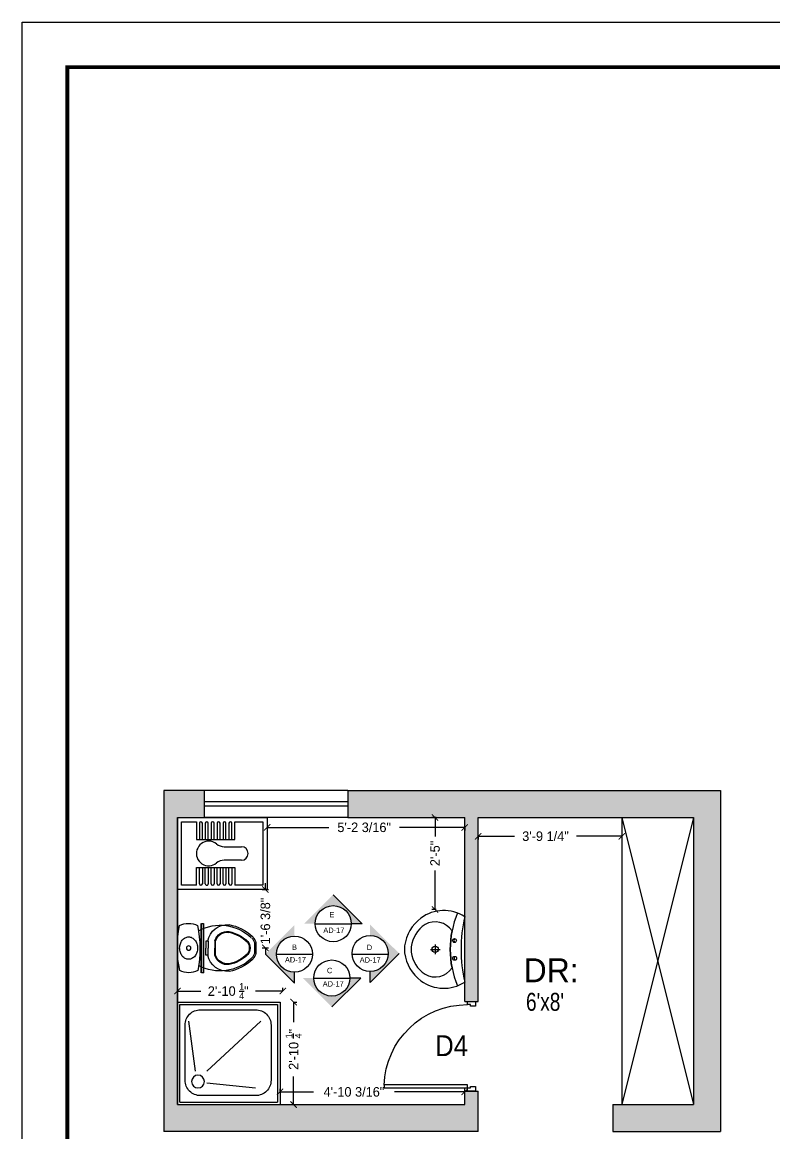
# Model space of a CAD drawing. Extents: x 10753 to 18704, y -5361 to 1140.
# Drawn here: x 12795.7 to 13032.4, y -3687.1 to -3337.2 of the extents above; entities that cross this region are included whole.
import ezdxf

# ---------------------------------------------------------------- set-up
doc = ezdxf.new("R2010")
doc.units = 0
doc.header["$LTSCALE"] = 30
doc.header["$MEASUREMENT"] = 0
doc.header["$PDMODE"] = 3
doc.layers.get('0').update_dxf_attribs({"linetype": 'CONTINUOUS'})
doc.layers.get('DEFPOINTS').update_dxf_attribs({"linetype": 'CONTINUOUS'})
for name, color, linetype in [('DIM', 6, 'CONTINUOUS'), ('DOOR', 4, 'CONTINUOUS'), ('furniture', 9, 'CONTINUOUS'), ('SEAL', 1, 'CONTINUOUS'), ('stairs terrace', 1, 'CONTINUOUS'), ('TEXT', 13, 'CONTINUOUS'), ('TEXTDW', 3, 'CONTINUOUS'), ('WALL', 2, 'CONTINUOUS'), ('Walls Hatch', 51, 'CONTINUOUS'), ('WINDOW', 5, 'CONTINUOUS'), ('WL', 9, 'CONTINUOUS')]:
    doc.layers.add(name, color=color, linetype=linetype)
doc.styles.add('EE', font='eurr____.ttf')
doc.styles.get("Standard").update_dxf_attribs({"font": 'stylu.ttf', "height": 3})
doc.dimstyles.new('D1', dxfattribs={"dimtxt": 6, "dimasz": 5, "dimexe": 1, "dimexo": 2, "dimgap": 1, "dimtad": 1, "dimdec": 4, "dimzin": 3, "dimdsep": 46, "dimlunit": 4, "dimtxsty": 'Standard', "dimcen": 3, "dimclrd": 7, "dimclre": 7, "dimclrt": 2, "dimadec": 0, "dimazin": 0, "dimtfac": 1, "dimtdec": 4, "dimtofl": 0, "dimtmove": 2, "dimatfit": 3, "dimfxl": 1, "dimfrac": 2, "dimtolj": 1, "dimtzin": 1, "dimarcsym": 0})

# ---------------------------------------------------------------- blocks, each defined once
blk = doc.blocks.new('WINDOW')
for p, q in [((12, 0), (0, 0)), ((12, -3.75), (0, -3.75)), ((12, -5.25), (0, -5.25)), ((12, -9), (0, -9))]:
    blk.add_line(p, q)
blk = doc.blocks.new('D1')
for p, q in [((-3, 40.85), (-1.5, 40.85)), ((-3, 1.85), (-3, 40.85)), ((-1.5, 40.85), (-1.5, 1.85)), ((-40.5, 1.88), (-42, 1.88)), ((-42, 1.88), (-42, -1.88)), ((-40.5, 0.38), (-40.5, 1.88)), ((-39.75, 0.38), (-40.5, 0.38)), ((-39.75, -1.88), (-39.75, 0.38)), ((-1.5, 1.85), (-3, 1.85)), ((-2.25, 0.38), (-2.25, -1.88)), ((-1.5, 0.38), (-2.25, 0.38)), ((0, 1.88), (-1.5, 1.88)), ((-1.5, 1.88), (-1.5, 0.38)), ((0, -1.88), (0, 1.88)), ((-42, -1.88), (-39.75, -1.88)), ((-2.25, -1.88), (0, -1.88))]:
    blk.add_line(p, q)
blk.add_arc((-1.5, 1.88), 39, 91.8498, 180)
blk = doc.blocks.new('SHAWER1')
for p, q in [((1, -1), (1, -41)), ((1, -1), (41, -1)), ((2, -2), (2, -40)), ((2, -2), (40, -2)), ((40, -40), (40, -2)), ((41, -41), (41, -1)), ((12.5, -9.5), (31.5, -7.5)), ((8, -14), (5.5, -33.5)), ((12.5, -14), (33.5, -33.5)), ((1, -41), (41, -41)), ((2, -40), (40, -40))]:
    blk.add_line(p, q)
blk.add_lwpolyline([(31.5, -4.5), (10, -4.5, 0.414214), (4, -10.5), (4, -32, 0.414214), (10, -38), (31.5, -38, 0.414214), (37.5, -32), (37.5, -10.5, 0.414214)], format="xyb", close=True)
blk.add_circle((9, -10), 2.5)
blk = doc.blocks.new('W.C')
for p, q in [((1.87, 26.24), (-1.79, 26.26)), ((-3.56, 25.29), (-3.82, 25.06)), ((-3.25, 24.9), (-3.45, 24.72)), ((1.86, 25.74), (-1.79, 25.76)), ((3.89, 25.04), (3.64, 25.27)), ((-2.37, 12.76), (-0.03, 12.75)), ((-2.37, 12.51), (-0.03, 12.5)), ((2.37, 12.49), (0.03, 12.5)), ((0.04, 12.75), (2.37, 12.74)), ((-8.23, 8.82), (-8.23, 8.07)), ((8.27, 8.67), (-8.23, 8.71)), ((-8.23, 8.21), (8.27, 8.17)), ((-8.23, 7.96), (8.27, 7.92)), ((-2.37, 10.26), (-2.38, 9.51)), ((-2.38, 9.51), (-0.04, 9.5)), ((-2.37, 10.26), (-0.04, 10.25)), ((2.36, 10.24), (0.03, 10.25)), ((2.36, 9.49), (0.03, 9.5)), ((2.36, 10.24), (2.36, 9.49)), ((8.27, 8.02), (8.27, 8.77))]:
    blk.add_line(p, q)
blk.add_circle((0.01, 3.75), 0.75)
for centre, radius, start, end in [((-0.02, 20.87), 5.66, 108.1879, 128.73), ((0.07, 20.87), 5.66, 50.9518, 71.494), ((7.64, 14.23), 15.77, 136.6415, 168.8921), ((7.64, 14.23), 15.27, 136.6415, 208.0248), ((7.64, 14.23), 13.52, 136.6415, 166.7954), ((7.64, 14.23), 13.27, 136.6415, 166.7954), ((-0.02, 20.87), 5.16, 108.1879, 128.73), ((-0.02, 20.87), 3.41, 89.6485, 128.73), ((-0.02, 20.87), 3.16, 89.6485, 128.73), ((0.07, 20.87), 3.41, 50.9518, 90.0333), ((0.07, 20.87), 3.16, 50.9518, 90.0333), ((0.07, 20.87), 5.16, 50.9518, 71.494), ((-7.63, 14.28), 13.27, 12.8864, 43.0404), ((-7.63, 14.28), 13.52, 12.8864, 43.0404), ((-7.63, 14.28), 15.27, 331.699, 43.0404), ((-7.63, 14.28), 15.77, 10.7897, 43.0404), ((-1.19, 16.67), 6.59, 174.76, 259.6386), ((-1.19, 16.67), 4.34, 172.1106, 253.2536), ((-1.19, 16.67), 4.09, 171.6346, 253.2536), ((1.21, 16.66), 6.59, 280.0432, 4.9218), ((1.21, 16.66), 4.09, 286.4283, 8.0472), ((1.21, 16.66), 4.34, 286.4283, 7.5712), ((-0.08, -30.37), 37.88, 78.4197, 101.2621), ((-1.86, 3.76), 6.38, 151.7684, 207.9134), ((-1.32, 3.75), 2.42, 152.4673, 179.8409), ((-1.32, 3.75), 2.42, 179.8409, 207.2145), ((-0.68, 3.42), 3.14, 128.5007, 152.4673), ((-0.26, 2.9), 3.81, 108.1746, 128.5007), ((0.01, 2.08), 4.67, 89.8409, 108.1746), ((0.01, 2.08), 4.67, 71.5072, 89.8409), ((0.28, 2.9), 3.81, 51.1811, 71.5072), ((0.7, 3.42), 3.14, 27.2145, 51.1811), ((1.34, 3.75), 2.42, 359.8409, 27.2145), ((1.34, 3.75), 2.42, 332.4673, 359.8409), ((1.89, 3.74), 6.38, 331.7684, 27.9134), ((0.11, 37.87), 37.88, 258.4197, 281.2621), ((-0.68, 4.08), 3.14, 207.2145, 231.1811), ((-0.26, 4.6), 3.81, 231.1811, 251.5072), ((0.02, 5.42), 4.67, 251.5072, 269.8409), ((0.02, 5.42), 4.67, 269.8409, 288.1746), ((0.28, 4.6), 3.81, 288.1746, 308.5007), ((0.7, 4.08), 3.14, 308.5007, 332.4673)]:
    blk.add_arc(centre, radius, start, end)
blk = doc.blocks.new('A$C17367797')
at = {"color": 2}
for p, q in [((13, 8.73), (13, 11.92)), ((11.4, 10.32), (14.59, 10.32))]:
    blk.add_line(p, q, dxfattribs=at)
for points in [[(23.94, 20.16), (2.06, 20.16, 0.313319), (2.54, 5.54, 0.199679), (11.81, 0.07, 0.059042), (14.19, 0.07, 0.199679), (23.46, 5.54, 0.313319)], [(21.3, 6.91, 0.393124), (19.21, 15.96, -0.095727), (6.79, 15.96, 0.393124), (4.7, 6.91, 0.226359), (12.1, 2.33, 0.028741), (13, 2.28, 0.028741), (13.9, 2.33, 0.226359)]]:
    blk.add_lwpolyline(points, format="xyb", close=True)
for centre in [(10.05, 16.76), (15.98, 16.81)]:
    blk.add_circle(centre, 0.647)
blk.add_circle((13, 10.32), 1.06, dxfattribs=at)
for centre, radius, start, end in [((13, 69.54), 50.58, 257.5052, 282.4948), ((13, 48.1), 32.74, 248.1629, 291.8371), ((10.05, 17.72), 1.15, 235.9223, 304.0777), ((15.97, 17.76), 1.15, 236.7204, 304.8758)]:
    blk.add_arc(centre, radius, start, end)
blk = doc.blocks.new('_ArchTick')
at = {"color": 0, "linetype": 'ByBlock', "const_width": 0.15}
blk.add_lwpolyline([(-0.5, -0.5), (0.5, 0.5)], dxfattribs=at)
blk = doc.blocks.new('*D286')
at = {"layer": 'DEFPOINTS', "color": 0, "transparency": 16777216}
for p in [(12872.86, -3585.92), (12935.08, -3587.78), (12872.86, -3590.91)]:
    blk.add_point(p, dxfattribs=at)
at = {"layer": 'DIM', "color": 4, "lineweight": -2, "transparency": 16777216}
for p, q in [((12872.86, -3590.91), (12872.86, -3591.91)), ((12872.86, -3590.91), (12892.26, -3590.91)), ((12935.08, -3590.91), (12914.58, -3590.91)), ((12935.08, -3590.91), (12935.08, -3591.91))]:
    blk.add_line(p, q, dxfattribs=at)
at = {"layer": 'DIM', "color": 4, "lineweight": -2, "transparency": 16777216, "xscale": 2, "yscale": 2, "zscale": 2, "rotation": 180}
blk.add_blockref('_ArchTick', (12872.86, -3590.91), dxfattribs=at)
at = {"layer": 'DIM', "color": 4, "lineweight": -2, "transparency": 16777216, "xscale": 2, "yscale": 2, "zscale": 2}
blk.add_blockref('_ArchTick', (12935.08, -3590.91), dxfattribs=at)
at = {"layer": 'DIM', "color": 4, "transparency": 16777216, "insert": (12903.42, -3590.91), "char_height": 3, "attachment_point": 5}
blk.add_mtext('\\A1;5\'-2 3/16"', dxfattribs=at)
blk = doc.blocks.new('*D287')
at = {"layer": 'DEFPOINTS', "color": 0, "transparency": 16777216}
for p in [(12844.59, -3610.48), (12844.59, -3628.85), (12872.31, -3628.85)]:
    blk.add_point(p, dxfattribs=at)
at = {"layer": 'DIM', "color": 4, "lineweight": -2, "transparency": 16777216}
for p, q in [((12871.31, -3610.48), (12873.31, -3610.48)), ((12872.31, -3610.48), (12872.31, -3608.48)), ((12871.31, -3628.85), (12873.31, -3628.85)), ((12872.31, -3628.85), (12872.31, -3630.85))]:
    blk.add_line(p, q, dxfattribs=at)
at = {"layer": 'DIM', "color": 4, "lineweight": -2, "transparency": 16777216, "xscale": 2, "yscale": 2, "zscale": 2}
for p, rotation in [((12872.31, -3610.48), 270), ((12872.31, -3628.85), 90)]:
    blk.add_blockref('_ArchTick', p, dxfattribs=dict(at, rotation=rotation))
at = {"layer": 'DIM', "color": 4, "transparency": 16777216, "insert": (12872.31, -3620.41), "char_height": 3, "attachment_point": 5, "rotation": 90}
blk.add_mtext('\\A1;1\'-6 3/8"', dxfattribs=at)
blk = doc.blocks.new('*D288')
at = {"layer": 'DEFPOINTS', "color": 0, "transparency": 16777216}
for p in [(12876.9, -3645.95), (12881.19, -3645.95), (12876.9, -3678.27)]:
    blk.add_point(p, dxfattribs=at)
at = {"layer": 'DIM', "color": 4, "lineweight": -2, "transparency": 16777216}
for p, q in [((12881.19, -3645.95), (12882.19, -3645.95)), ((12881.19, -3645.95), (12881.19, -3652.27)), ((12881.19, -3678.27), (12881.19, -3669.45)), ((12881.19, -3678.27), (12882.19, -3678.27))]:
    blk.add_line(p, q, dxfattribs=at)
at = {"layer": 'DIM', "color": 4, "lineweight": -2, "transparency": 16777216, "xscale": 2, "yscale": 2, "zscale": 2}
for p, rotation in [((12881.19, -3645.95), 90), ((12881.19, -3678.27), 270)]:
    blk.add_blockref('_ArchTick', p, dxfattribs=dict(at, rotation=rotation))
at = {"layer": 'DIM', "color": 4, "transparency": 16777216, "insert": (12881.19, -3660.86), "char_height": 3, "attachment_point": 5, "rotation": 90}
blk.add_mtext('\\A1;2\'-10 {\\H0.7x;\\S1/4;}"', dxfattribs=at)
blk = doc.blocks.new('*D289')
at = {"layer": 'DEFPOINTS', "color": 0, "transparency": 16777216}
for p in [(12844.59, -3642.49), (12844.59, -3645.95), (12877.8, -3645.95)]:
    blk.add_point(p, dxfattribs=at)
at = {"layer": 'DIM', "color": 4, "lineweight": -2, "transparency": 16777216}
for p, q in [((12844.59, -3642.49), (12844.59, -3641.49)), ((12844.59, -3642.49), (12852, -3642.49)), ((12877.8, -3642.49), (12869.18, -3642.49)), ((12877.8, -3642.49), (12877.8, -3641.49))]:
    blk.add_line(p, q, dxfattribs=at)
at = {"layer": 'DIM', "color": 4, "lineweight": -2, "transparency": 16777216, "xscale": 2, "yscale": 2, "zscale": 2, "rotation": 180}
blk.add_blockref('_ArchTick', (12844.59, -3642.49), dxfattribs=at)
at = {"layer": 'DIM', "color": 4, "lineweight": -2, "transparency": 16777216, "xscale": 2, "yscale": 2, "zscale": 2}
blk.add_blockref('_ArchTick', (12877.8, -3642.49), dxfattribs=at)
at = {"layer": 'DIM', "color": 4, "transparency": 16777216, "insert": (12860.59, -3642.49), "char_height": 3, "attachment_point": 5}
blk.add_mtext('\\A1;2\'-10 {\\H0.7x;\\S1/4;}"', dxfattribs=at)
blk = doc.blocks.new('*D290')
at = {"layer": 'DEFPOINTS', "color": 0, "transparency": 16777216}
for p in [(12925.74, -3587.78), (12935.08, -3587.78), (12935.08, -3616.76)]:
    blk.add_point(p, dxfattribs=at)
at = {"layer": 'DIM', "color": 4, "lineweight": -2, "transparency": 16777216}
for p, q in [((12926.08, -3587.78), (12924.74, -3587.78)), ((12925.74, -3587.78), (12925.74, -3593.73)), ((12925.74, -3616.76), (12925.74, -3604.53)), ((12926.08, -3616.76), (12924.74, -3616.76))]:
    blk.add_line(p, q, dxfattribs=at)
at = {"layer": 'DIM', "color": 4, "lineweight": -2, "transparency": 16777216, "xscale": 2, "yscale": 2, "zscale": 2}
for p, rotation in [((12925.74, -3587.78), 90), ((12925.74, -3616.76), 270)]:
    blk.add_blockref('_ArchTick', p, dxfattribs=dict(at, rotation=rotation))
at = {"layer": 'DIM', "color": 4, "transparency": 16777216, "insert": (12925.74, -3599.13), "char_height": 3, "attachment_point": 5, "rotation": 90}
blk.add_mtext('\\A1;2\'-5"', dxfattribs=at)
blk = doc.blocks.new('*D291')
at = {"layer": 'DEFPOINTS', "color": 0, "transparency": 16777216}
for p in [(12939.32, -3587.78), (12984.56, -3587.78), (12984.56, -3593.71)]:
    blk.add_point(p, dxfattribs=at)
at = {"layer": 'DIM', "color": 4, "lineweight": -2, "transparency": 16777216}
for p, q in [((12939.32, -3593.71), (12939.32, -3594.71)), ((12939.32, -3593.71), (12950.8, -3593.71)), ((12984.56, -3593.71), (12970.27, -3593.71)), ((12984.56, -3593.71), (12984.56, -3594.71))]:
    blk.add_line(p, q, dxfattribs=at)
at = {"layer": 'DIM', "color": 4, "lineweight": -2, "transparency": 16777216, "xscale": 2, "yscale": 2, "zscale": 2, "rotation": 180}
blk.add_blockref('_ArchTick', (12939.32, -3593.71), dxfattribs=at)
at = {"layer": 'DIM', "color": 4, "lineweight": -2, "transparency": 16777216, "xscale": 2, "yscale": 2, "zscale": 2}
blk.add_blockref('_ArchTick', (12984.56, -3593.71), dxfattribs=at)
at = {"layer": 'DIM', "color": 4, "transparency": 16777216, "insert": (12960.53, -3593.71), "char_height": 3, "attachment_point": 5}
blk.add_mtext('\\A1;3\'-9 1/4"', dxfattribs=at)
blk = doc.blocks.new('*D292')
at = {"layer": 'DEFPOINTS', "color": 0, "transparency": 16777216}
for p in [(12876.9, -3674.27), (12876.9, -3678.27), (12935.08, -3678.27)]:
    blk.add_point(p, dxfattribs=at)
at = {"layer": 'DIM', "color": 4, "lineweight": -2, "transparency": 16777216}
for p, q in [((12876.9, -3674.27), (12876.9, -3673.27)), ((12876.9, -3674.27), (12887.44, -3674.27)), ((12935.08, -3674.27), (12912.96, -3674.27)), ((12935.08, -3674.27), (12935.08, -3673.27))]:
    blk.add_line(p, q, dxfattribs=at)
at = {"layer": 'DIM', "color": 4, "lineweight": -2, "transparency": 16777216, "xscale": 2, "yscale": 2, "zscale": 2, "rotation": 180}
blk.add_blockref('_ArchTick', (12876.9, -3674.27), dxfattribs=at)
at = {"layer": 'DIM', "color": 4, "lineweight": -2, "transparency": 16777216, "xscale": 2, "yscale": 2, "zscale": 2}
blk.add_blockref('_ArchTick', (12935.08, -3674.27), dxfattribs=at)
at = {"layer": 'DIM', "color": 4, "transparency": 16777216, "insert": (12900.2, -3674.27), "char_height": 3, "attachment_point": 5}
blk.add_mtext('\\A1;4\'-10 3/16"', dxfattribs=at)

msp = doc.modelspace()

# ---------------------------------------------------------------- hatches: boundary and pattern name
at = {"layer": 'DIM'}
for points in [[(12902.79978, -3621.25353), (12899.3602, -3621.25353, 0.414213562), (12893.67759, -3615.57092, 0.414213562), (12887.99498, -3621.25353), (12884.55539, -3621.25353), (12893.67759, -3612.13134)], [(12881.43491, -3639.99246), (12881.43491, -3636.55287, -0.414213562), (12875.7523, -3630.87026, -0.414213562), (12881.43491, -3625.18766), (12881.43491, -3621.74807), (12872.31271, -3630.87026)], [(12905.28022, -3639.73695), (12905.28022, -3636.29736, 0.414213562), (12910.96283, -3630.61475, 0.414213562), (12905.28022, -3624.93214), (12905.28022, -3621.49256), (12914.40242, -3630.61475)], [(12902.31977, -3638.3745), (12898.88019, -3638.3745, -0.414213562), (12893.19758, -3644.0571, -0.414213562), (12887.51497, -3638.3745), (12884.07538, -3638.3745), (12893.19758, -3647.49669)]]:
    msp.add_hatch(color=3, dxfattribs=at).paths.add_polyline_path(points)
at = {"layer": 'Walls Hatch'}
h = msp.add_hatch(color=51, dxfattribs=at)
h.dxf.hatch_style = 1
h.paths.add_polyline_path([(12939.31672, -3686.7515), (12939.31672, -3674.0264), (12935.07502, -3674.0264), (12935.07502, -3678.2681), (12844.58541, -3678.2681), (12844.58541, -3645.95038), (12844.58541, -3587.77849), (12853.06881, -3587.77849), (12853.06881, -3579.29509), (12840.34371, -3579.29509), (12840.34371, -3686.7515)])
h.paths.add_polyline_path([(12898.31362, -3579.29509), (12898.31362, -3587.77849), (12935.07502, -3587.77849), (12935.07502, -3645.74839), (12939.31672, -3645.74839), (12939.31672, -3587.77849), (13007.18393, -3587.77849), (13007.18393, -3678.2681), (12981.73373, -3678.2681), (12981.73373, -3686.7515), (13015.66733, -3686.7515), (13015.66733, -3579.29509)])

# ---------------------------------------------------------------- linework, layer by layer
at = {"layer": 'DIM', "color": 3}
for p, q in [((12902.79978, -3621.25353), (12893.67759, -3612.13134)), ((12887.99498, -3621.25353), (12899.3602, -3621.25353)), ((12902.79978, -3621.25353), (12899.3602, -3621.25353)), ((12887.09707, -3630.92783), (12875.73185, -3630.92783)), ((12910.98966, -3630.92783), (12899.62444, -3630.92783)), ((12905.28022, -3639.73695), (12914.40242, -3630.61475)), ((12887.51497, -3638.3745), (12898.88019, -3638.3745)), ((12902.31977, -3638.3745), (12893.19758, -3647.49669)), ((12902.31977, -3638.3745), (12898.88019, -3638.3745)), ((12905.28022, -3639.73695), (12905.28022, -3636.29736))]:
    msp.add_line(p, q, dxfattribs=at)
for centre in [(12893.67759, -3621.25353), (12881.43491, -3630.87026), (12905.28022, -3630.61475), (12893.19758, -3638.3745)]:
    msp.add_circle(centre, 5.68261, dxfattribs=at)
at = {"layer": 'furniture'}
for p, q in [((12844.58541, -3587.77849), (12872.86342, -3587.77849)), ((12844.58541, -3610.47531), (12844.58541, -3587.77849)), ((12845.9249, -3589.11797), (12850.57588, -3589.11797)), ((12845.9249, -3609.13582), (12845.9249, -3589.11797)), ((12850.57588, -3589.11797), (12850.57588, -3594.68055)), ((12851.50608, -3589.58307), (12851.50608, -3594.68055)), ((12852.43628, -3594.68055), (12852.43628, -3589.58307)), ((12853.36648, -3589.58307), (12853.36648, -3594.68055)), ((12854.29667, -3594.68055), (12854.29667, -3589.58307)), ((12855.22687, -3589.58307), (12855.22687, -3594.68055)), ((12856.15707, -3594.68055), (12856.15707, -3589.58307)), ((12857.08727, -3589.58307), (12857.08727, -3594.68055)), ((12858.01746, -3594.68055), (12858.01746, -3589.58307)), ((12858.94766, -3589.58307), (12858.94766, -3594.68055)), ((12859.87786, -3594.68055), (12859.87786, -3589.58307)), ((12860.80806, -3589.58307), (12860.80806, -3594.68055)), ((12861.73825, -3594.68055), (12861.73825, -3589.58307)), ((12862.66845, -3594.68055), (12862.66845, -3589.11797)), ((12862.66845, -3589.11797), (12871.52393, -3589.11797)), ((12871.52393, -3589.11797), (12871.52393, -3609.13582)), ((12872.86342, -3587.77849), (12872.86342, -3610.47531)), ((12850.57588, -3594.68055), (12862.66845, -3594.68055)), ((12859.31742, -3596.98744), (12864.73349, -3596.98744)), ((12850.57588, -3603.57324), (12862.66845, -3603.57324)), ((12850.57588, -3609.13582), (12850.57588, -3603.57324)), ((12851.50608, -3608.67072), (12851.50608, -3603.57324)), ((12852.43628, -3603.57324), (12852.43628, -3608.67072)), ((12853.36648, -3608.67072), (12853.36648, -3603.57324)), ((12854.29667, -3603.57324), (12854.29667, -3608.67072)), ((12855.22687, -3608.67072), (12855.22687, -3603.57324)), ((12856.15707, -3603.57324), (12856.15707, -3608.67072)), ((12857.08727, -3608.67072), (12857.08727, -3603.57324)), ((12858.01746, -3603.57324), (12858.01746, -3608.67072)), ((12858.94766, -3608.67072), (12858.94766, -3603.57324)), ((12864.73349, -3601.26635), (12859.31742, -3601.26635)), ((12859.87786, -3603.57324), (12859.87786, -3608.67072)), ((12860.80806, -3608.67072), (12860.80806, -3603.57324)), ((12861.73825, -3603.57324), (12861.73825, -3608.67072)), ((12862.66845, -3603.57324), (12862.66845, -3609.13582)), ((12872.86342, -3610.47531), (12844.58541, -3610.47531)), ((12850.57588, -3609.13582), (12845.9249, -3609.13582)), ((12871.52393, -3609.13582), (12862.66845, -3609.13582))]:
    msp.add_line(p, q, dxfattribs=at)
at = {"layer": 'furniture', "color": 2}
for q in [(12872.31271, -3630.87026), (12881.43491, -3636.55287)]:
    msp.add_line((12881.43491, -3639.99246), q, dxfattribs=at)
at = {"layer": 'furniture'}
for centre, radius, start, end in [((12851.97118, -3589.58307), 0.4651, 0, 180), ((12853.83157, -3589.58307), 0.4651, 0, 180), ((12855.69197, -3589.58307), 0.4651, 0, 180), ((12857.55236, -3589.58307), 0.4651, 0, 180), ((12859.41276, -3589.58307), 0.4651, 0, 180), ((12861.27315, -3589.58307), 0.4651, 0, 180), ((12854.46411, -3599.1269), 3.88823, 90, 309.630758), ((12854.46411, -3599.1269), 3.88823, 50.36926, 90), ((12859.31742, -3593.26665), 3.72079, 230.369265, 270), ((12864.73349, -3599.1269), 2.13945, 270, 90), ((12859.31742, -3604.98714), 3.72079, 90, 129.63074), ((12851.97118, -3608.67072), 0.4651, 180, 0), ((12853.83157, -3608.67072), 0.4651, 180, 0.000017), ((12855.69197, -3608.67072), 0.4651, 180, 0), ((12857.55236, -3608.67072), 0.4651, 180.000017, 0), ((12859.41276, -3608.67072), 0.4651, 180, 0), ((12861.27315, -3608.67072), 0.4651, 180, 0)]:
    msp.add_arc(centre, radius, start, end, dxfattribs=at)
at = {"layer": 'SEAL', "color": 1}
msp.add_lwpolyline([(13726.44299, -3337.18553), (13726.44299, -3962.06841), (12795.69991, -3962.06841), (12795.69991, -3337.18553)], close=True, dxfattribs=at)
at = {"layer": 'stairs terrace'}
for p, q in [((12984.56153, -3587.77849), (12984.56153, -3678.2681)), ((12984.56153, -3587.77849), (13007.18393, -3678.2681)), ((13007.18393, -3587.77849), (12984.56153, -3678.2681))]:
    msp.add_line(p, q, dxfattribs=at)
at = {"layer": 'WALL'}
for p, q in [((12840.34371, -3579.29509), (12840.34371, -3686.7515)), ((12853.06881, -3579.29509), (12840.34371, -3579.29509)), ((12853.06881, -3587.77849), (12853.06881, -3579.29509)), ((12898.31362, -3579.29509), (13015.66733, -3579.29509)), ((12898.31362, -3579.29509), (12898.31362, -3587.77849)), ((13015.66733, -3579.29509), (13015.66733, -3686.7515)), ((12844.58541, -3587.77849), (12844.58541, -3678.2681)), ((12844.58541, -3587.77849), (12851.56189, -3587.77849)), ((12844.58541, -3678.2681), (12844.58541, -3587.77849)), ((12898.31362, -3587.77849), (12935.07502, -3587.77849)), ((12935.07502, -3645.74839), (12935.07502, -3587.77849)), ((12939.31672, -3645.74839), (12939.31672, -3587.77849)), ((12939.31672, -3587.77849), (13007.18393, -3587.77849)), ((13007.18393, -3587.77849), (13007.18393, -3678.2681)), ((12935.07502, -3645.74839), (12939.31672, -3645.74839)), ((12935.07502, -3678.2681), (12935.07502, -3674.0264)), ((12935.07502, -3674.0264), (12939.31672, -3674.0264)), ((12939.31672, -3686.7515), (12939.31672, -3674.0264)), ((12844.58541, -3678.2681), (12935.07502, -3678.2681)), ((12981.73373, -3678.2681), (12981.73373, -3686.7515)), ((12981.73373, -3678.2681), (13007.18393, -3678.2681)), ((12939.31672, -3686.7515), (12840.34371, -3686.7515)), ((12981.73373, -3686.7515), (13015.66733, -3686.7515))]:
    msp.add_line(p, q, dxfattribs=at)
at = {"layer": 'WL', "const_width": 1.18349}
msp.add_lwpolyline([(13712.24111, -3351.38742), (13712.24111, -3947.86652), (12809.9018, -3947.86652), (12809.9018, -3351.38742)], close=True, dxfattribs=at)

# ---------------------------------------------------------------- block references
at = {"xscale": -0.80794293836329, "yscale": 0.80794293836329, "zscale": 0.8079429383630451, "rotation": 180}
msp.add_blockref('SHAWER1', (12843.77747, -3679.07604), dxfattribs=at)
at = {"layer": 'DOOR', "xscale": -0.6732857819692044, "yscale": 0.6732857819692044, "zscale": 0.6732857819692044, "rotation": 90}
msp.add_blockref('D1', (12937.19587, -3674.0264), dxfattribs=at)
at = {"layer": 'furniture', "ltscale": 5, "xscale": 0.942600094756886, "yscale": 0.942600094756886, "zscale": 0.942600094756886, "rotation": 270}
msp.add_blockref('A$C17367797', (12916.07019, -3617.10127), dxfattribs=at)
at = {"layer": 'furniture', "xscale": -0.942600094756886, "yscale": 0.942600094756886, "zscale": 0.942600094756886, "rotation": 270}
msp.add_blockref('W.C', (12844.58555, -3628.95266), dxfattribs=at)
at = {"layer": 'WINDOW', "xscale": 3.770400379027543, "yscale": 0.942600094756886, "zscale": 3.770400379027543}
msp.add_blockref('WINDOW', (12853.06881, -3579.29509), dxfattribs=at)

# ---------------------------------------------------------------- texts
at = {"layer": 'DIM', "color": 3, "char_height": 1.69355, "attachment_point": 1, "style": 'EE'}
for s, insert in [('E', (12892.48201, -3617.55791)), ('AD-17', (12890.54913, -3622.4758)), ('B', (12880.67369, -3627.81376)), ('D', (12904.23377, -3627.87623)), ('AD-17', (12878.45108, -3631.7903)), ('AD-17', (12902.00259, -3631.83982)), ('C', (12891.68945, -3635.15936)), ('AD-17', (12890.3508, -3639.3707))]:
    msp.add_mtext_dynamic_manual_height_columns(s, width=5.1527889, gutter_width=45, heights=[0], dxfattribs=dict(at, insert=insert))
at = {"layer": 'TEXT'}
msp.add_text('DR:', height=7.540801, dxfattribs=at).set_placement((12953.62308, -3639.7051))
at = {"layer": 'TEXT', "width": 0.794151}
msp.add_text("6'x8'", height=5.655601, dxfattribs=at).set_placement((12954.38704, -3648.71026))
at = {"layer": 'TEXTDW', "width": 0.918649}
msp.add_text('D4', height=6.598201, dxfattribs=at).set_placement((12925.7659, -3662.99173))

# ---------------------------------------------------------------- dimensions: what is measured, and where the dimension line sits
at = {"layer": 'DIM'}
for base, p1, p2, picture, middle in [((12872.86342, -3590.91439), (12935.07502, -3587.77849), (12872.86342, -3585.92306), '*D286', (12903.41748, -3590.91439)), ((12984.56153, -3593.71076), (12939.31672, -3587.77849), (12984.56153, -3587.77849), '*D291', (12960.53374, -3593.71076)), ((12876.90313, -3674.26938), (12935.07502, -3678.2681), (12876.90313, -3678.2681), '*D292', (12900.2, -3674.26938))]:
    dim = msp.add_linear_dim(base=base, p1=p1, p2=p2, dimstyle='D1', override={"dimtxt": 3, "dimasz": 2, "dimexo": 9, "dimblk": 'ArchTick', "dimclrd": 4, "dimclre": 4, "dimclrt": 4, "dimldrblk": 'ArchTick', "dimfxlon": 1}, dxfattribs=at)
    dim.commit()
    dim.dimension.update_dxf_attribs({"geometry": picture, "text_midpoint": middle, "dimtype": 160})
for base, p1, p2, picture, middle in [((12925.744861, -3587.778488), (12935.075021, -3616.763441), (12935.075021, -3587.778488), '*D290', (12925.744861, -3599.129972)), ((12872.31479, -3628.85353), (12844.58541, -3610.47531), (12844.58541, -3628.85353), '*D287', (12872.31479, -3620.41184))]:
    dim = msp.add_linear_dim(base=base, p1=p1, p2=p2, angle=90, dimstyle='D1', override={"dimtxt": 3, "dimasz": 2, "dimexo": 9, "dimblk": 'ArchTick', "dimclrd": 4, "dimclre": 4, "dimclrt": 4, "dimldrblk": 'ArchTick', "dimfxlon": 1}, dxfattribs=at)
    dim.commit()
    dim.dimension.update_dxf_attribs({"geometry": picture, "text_midpoint": middle, "dimtype": 160})
dim = msp.add_linear_dim(base=(12844.58541, -3642.49074), p1=(12877.79859, -3645.95038), p2=(12844.58541, -3645.95038), text='2\'-10 {\\H0.7x;\\S1/4;}"', dimstyle='D1', override={"dimtxt": 3, "dimasz": 2, "dimexo": 9, "dimblk": 'ArchTick', "dimclrd": 4, "dimclre": 4, "dimclrt": 4, "dimldrblk": 'ArchTick', "dimfxlon": 1}, dxfattribs=at)
dim.commit()
dim.dimension.update_dxf_attribs({"geometry": '*D289', "text_midpoint": (12860.58694, -3642.49074), "dimtype": 160})
dim = msp.add_linear_dim(base=(12881.18884, -3645.95038), p1=(12876.90313, -3678.2681), p2=(12876.90313, -3645.95038), angle=90, text='2\'-10 {\\H0.7x;\\S1/4;}"', dimstyle='D1', override={"dimtxt": 3, "dimasz": 2, "dimexo": 9, "dimblk": 'ArchTick', "dimclrd": 4, "dimclre": 4, "dimclrt": 4, "dimldrblk": 'ArchTick', "dimfxlon": 1}, dxfattribs=at)
dim.commit()
dim.dimension.update_dxf_attribs({"geometry": '*D288', "text_midpoint": (12881.18884, -3660.86226), "dimtype": 160})

doc.saveas('drawing.dxf')
